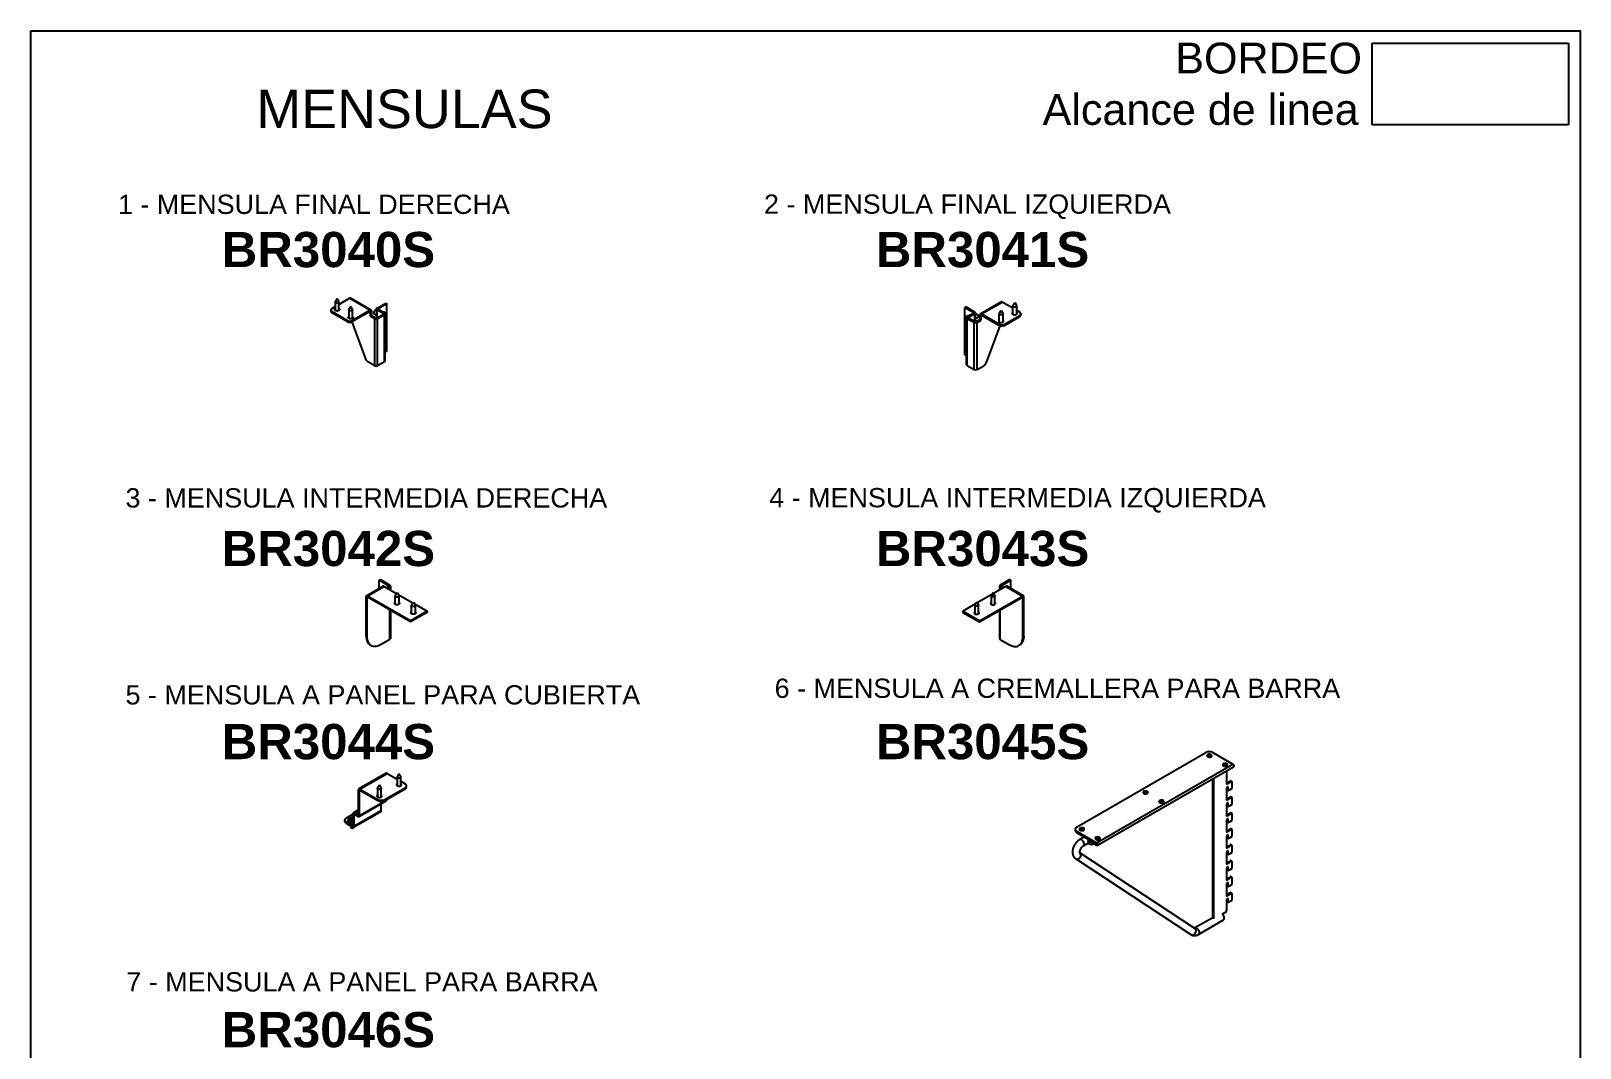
# Model space of a CAD drawing. Header units: inches. Extents: x 9936 to 27102, y -2774 to 11910.
# Drawn here: x 16876 to 18885, y -1179 to 141 of the extents above; entities that cross this region are included whole.
import ezdxf

# ---------------------------------------------------------------- set-up
doc = ezdxf.new("R2010")
doc.units = ezdxf.units.IN
doc.header["$MEASUREMENT"] = 0
doc.layers.add('TEXTO', color=7, linetype='Continuous')
doc.layers.add('VIÑETAS', color=5, linetype='Continuous')
doc.styles.get("Standard").update_dxf_attribs({"font": 'arial.ttf'})
picture_1 = doc.add_image_def('image1.jpg', size_in_pixel=(755, 314))

msp = doc.modelspace()

# ---------------------------------------------------------------- linework, layer by layer
at = {"layer": 'TEXTO'}
msp.add_lwpolyline([(16876.171, 141.265), (18885.395, 141.265), (18885.395, -2774.427), (16876.171, -2774.427)], close=True, dxfattribs=at)
at = {"layer": 'VIÑETAS', "linetype": 'Continuous'}
for p, q in [((17264.998, -220.912), (17264.998, -222.463)), ((17266.463, -218.871), (17270.83, -216.35)), ((17270.83, -210.42), (17270.83, -221.532)), ((17273.18, -206.296), (17270.961, -209.973)), ((17275.399, -209.973), (17273.18, -206.296)), ((17275.53, -213.636), (17289.42, -205.618)), ((17275.53, -221.532), (17275.53, -210.42)), ((17288.508, -220.625), (17288.508, -231.737)), ((17290.858, -216.501), (17288.639, -220.178)), ((17316.29, -221.13), (17289.42, -205.618)), ((17317.557, -221.004), (17290.686, -205.493)), ((17293.077, -220.178), (17290.858, -216.501)), ((17293.208, -231.737), (17293.208, -220.625)), ((17324.293, -219.648), (17324.293, -231.288)), ((17325.035, -218.614), (17336.608, -211.933)), ((17333.402, -225.512), (17325.035, -220.682)), ((17325.035, -230.86), (17325.035, -220.682)), ((17337.951, -212.708), (17326.378, -219.389)), ((17326.378, -219.906), (17326.378, -219.389)), ((17326.378, -219.906), (17334.745, -224.737)), ((17336.608, -211.933), (17337.951, -212.708)), ((17337.951, -273.949), (17337.951, -212.708)), ((18088.693, -216.79), (18087.349, -217.565)), ((18087.349, -217.565), (18098.922, -224.246)), ((18087.349, -278.806), (18087.349, -217.565)), ((18100.266, -223.471), (18088.693, -216.79)), ((18107.744, -225.861), (18134.614, -210.35)), ((18109.01, -225.987), (18135.88, -210.475)), ((18149.77, -218.493), (18135.88, -210.475)), ((18149.77, -226.389), (18149.77, -215.277)), ((18149.901, -214.83), (18152.12, -211.153)), ((18152.12, -211.153), (18154.339, -214.83)), ((18154.47, -215.277), (18154.47, -226.389)), ((17286.262, -234.383), (17266.463, -222.953)), ((17266.463, -224.504), (17266.463, -222.953)), ((17286.262, -235.934), (17266.463, -224.504)), ((17286.262, -234.383), (17286.262, -235.934)), ((17292.294, -236.394), (17310.076, -284.304)), ((17316.29, -221.13), (17293.333, -234.383)), ((17316.29, -222.681), (17293.333, -235.934)), ((17293.333, -235.934), (17293.333, -234.383)), ((17294.078, -235.504), (17294.001, -235.548)), ((17316.29, -222.681), (17316.29, -221.13)), ((17316.738, -222.94), (17316.29, -222.681)), ((17316.738, -222.94), (17318.081, -222.164)), ((17316.738, -229.037), (17316.738, -222.94)), ((17316.738, -229.037), (17318.081, -228.261)), ((17322.018, -232.085), (17316.738, -229.037)), ((17318.081, -228.261), (17318.081, -222.164)), ((17318.081, -228.261), (17323.361, -231.309)), ((17321.373, -225.992), (17324.293, -227.677)), ((17322.018, -293.325), (17322.018, -232.085)), ((17324.257, -231.309), (17333.402, -226.03)), ((17334.745, -226.805), (17325.6, -232.085)), ((17325.6, -293.325), (17325.6, -232.085)), ((17333.402, -226.03), (17333.402, -225.512)), ((17335.323, -224.201), (17334.615, -223.793)), ((17334.745, -288.046), (17334.745, -226.805)), ((17335.487, -287.012), (17335.487, -225.771)), ((17336.115, -229.134), (17335.487, -227.742)), ((17335.487, -228.772), (17336.115, -229.134)), ((17335.487, -230.439), (17336.115, -229.134)), ((18089.185, -233.991), (18089.813, -232.599)), ((18089.813, -233.629), (18089.185, -233.991)), ((18089.813, -235.296), (18089.185, -233.991)), ((18089.813, -291.868), (18089.813, -230.628)), ((18089.978, -229.058), (18090.685, -228.65)), ((18098.922, -224.763), (18090.555, -229.594)), ((18090.555, -231.662), (18099.7, -236.941)), ((18090.555, -292.903), (18090.555, -231.662)), ((18091.898, -230.369), (18100.266, -225.539)), ((18091.898, -230.886), (18091.898, -230.369)), ((18101.043, -236.166), (18091.898, -230.886)), ((18098.922, -224.763), (18098.922, -224.246)), ((18099.7, -298.182), (18099.7, -236.941)), ((18100.266, -235.717), (18100.266, -225.539)), ((18101.008, -224.505), (18101.008, -236.145)), ((18103.927, -230.849), (18101.008, -232.534)), ((18107.219, -233.118), (18101.939, -236.166)), ((18103.283, -236.941), (18108.562, -233.894)), ((18103.283, -298.182), (18103.283, -236.941)), ((18108.562, -227.797), (18107.219, -227.021)), ((18107.219, -233.118), (18107.219, -227.021)), ((18108.562, -233.894), (18107.219, -233.118)), ((18108.562, -227.797), (18109.01, -227.538)), ((18108.562, -233.894), (18108.562, -227.797)), ((18109.01, -225.987), (18131.967, -239.24)), ((18109.01, -227.538), (18109.01, -225.987)), ((18109.01, -227.538), (18131.967, -240.791)), ((18131.222, -240.361), (18131.299, -240.405)), ((18131.967, -240.791), (18131.967, -239.24)), ((18132.092, -236.594), (18132.092, -225.482)), ((18132.223, -225.035), (18134.442, -221.358)), ((18134.442, -221.358), (18136.662, -225.035)), ((18136.792, -225.482), (18136.792, -236.594)), ((18139.039, -239.24), (18158.838, -227.81)), ((18139.039, -240.791), (18158.838, -229.361)), ((18139.039, -239.24), (18139.039, -240.791)), ((18158.838, -223.728), (18154.47, -221.207)), ((18158.838, -229.361), (18158.838, -227.81)), ((18160.302, -225.769), (18160.302, -227.32)), ((17336.115, -260.163), (17335.487, -258.77)), ((17335.487, -259.8), (17336.115, -260.163)), ((17335.487, -261.468), (17336.115, -260.163)), ((18133.006, -241.251), (18115.224, -289.161)), ((17337.951, -273.949), (17335.487, -275.371)), ((18087.349, -278.806), (18089.813, -280.228)), ((18089.185, -265.019), (18089.813, -263.627)), ((18089.813, -264.657), (18089.185, -265.019)), ((18089.813, -266.325), (18089.185, -265.019)), ((17322.018, -293.325), (17313.18, -288.223)), ((17334.745, -288.046), (17325.6, -293.325)), ((18090.555, -292.903), (18099.7, -298.182)), ((18103.283, -298.182), (18112.12, -293.08)), ((17311.506, -591.86), (17333.072, -579.41)), ((17334.339, -579.535), (17312.772, -591.985)), ((17327.973, -571.488), (17329.316, -570.712)), ((17340.323, -578.618), (17327.973, -571.488)), ((17327.973, -581.613), (17327.973, -571.488)), ((17328.614, -581.983), (17327.973, -581.613)), ((17329.316, -570.712), (17341.667, -577.842)), ((17331.862, -579.04), (17331.862, -580.109)), ((17332.787, -579.574), (17331.862, -579.04)), ((17334.339, -579.535), (17350.237, -588.713)), ((17336.984, -581.062), (17340.323, -579.135)), ((17341.667, -579.91), (17338.328, -581.838)), ((17341.667, -577.842), (17340.323, -578.618)), ((17340.323, -579.135), (17340.323, -578.618)), ((17340.323, -579.135), (17341.667, -579.91)), ((17341.667, -583.766), (17341.667, -579.91)), ((17342.409, -578.876), (17342.409, -584.194)), ((18140.661, -579.535), (18124.763, -588.713)), ((18132.591, -578.876), (18132.591, -584.194)), ((18145.684, -570.712), (18133.333, -577.842)), ((18133.333, -577.842), (18134.677, -578.618)), ((18134.677, -579.135), (18133.333, -579.91)), ((18133.333, -579.91), (18136.672, -581.838)), ((18133.333, -583.766), (18133.333, -579.91)), ((18134.677, -578.618), (18147.027, -571.488)), ((18134.677, -579.135), (18134.677, -578.618)), ((18138.016, -581.062), (18134.677, -579.135)), ((18140.661, -579.535), (18162.228, -591.985)), ((18163.494, -591.86), (18141.928, -579.41)), ((18142.213, -579.574), (18143.138, -579.04)), ((18143.138, -579.04), (18143.138, -580.109)), ((18147.027, -571.488), (18145.684, -570.712)), ((18146.386, -581.983), (18147.027, -581.613)), ((18147.027, -581.613), (18147.027, -571.488)), ((17310.981, -593.02), (17312.324, -593.795)), ((17310.981, -643.923), (17310.981, -593.02)), ((17312.772, -593.537), (17312.324, -593.795)), ((17312.324, -644.699), (17312.324, -593.795)), ((17368.433, -624.118), (17312.772, -591.985)), ((17312.772, -593.537), (17312.772, -591.985)), ((17368.433, -625.669), (17312.772, -593.537)), ((17348.582, -602.797), (17348.582, -591.684)), ((17348.713, -591.238), (17350.932, -587.561)), ((17350.932, -587.561), (17353.152, -591.238)), ((17352.371, -589.945), (17371.45, -600.959)), ((17353.282, -591.684), (17353.282, -602.797)), ((17369.926, -603.484), (17372.146, -599.807)), ((17372.146, -599.807), (17374.365, -603.484)), ((17373.584, -602.191), (17390, -611.668)), ((18101.416, -602.191), (18085, -611.668)), ((18102.854, -599.807), (18100.635, -603.484)), ((18105.074, -603.484), (18102.854, -599.807)), ((18122.629, -589.945), (18103.55, -600.959)), ((18106.567, -624.118), (18162.228, -591.985)), ((18106.567, -625.669), (18162.228, -593.537)), ((18121.718, -591.684), (18121.718, -602.797)), ((18124.068, -587.561), (18121.848, -591.238)), ((18126.287, -591.238), (18124.068, -587.561)), ((18126.418, -602.797), (18126.418, -591.684)), ((18162.228, -593.537), (18162.228, -591.985)), ((18162.228, -593.537), (18162.676, -593.795)), ((18164.019, -593.02), (18162.676, -593.795)), ((18162.676, -644.699), (18162.676, -593.795)), ((18164.019, -643.923), (18164.019, -593.02)), ((17341.667, -648.5), (17341.667, -610.217)), ((17342.409, -610.646), (17342.409, -647.466)), ((17390, -611.668), (17368.433, -624.118)), ((17390, -613.219), (17368.433, -625.669)), ((17369.796, -615.043), (17369.796, -603.931)), ((17374.496, -603.931), (17374.496, -615.043)), ((17390, -611.668), (17390, -613.219)), ((18085, -611.668), (18106.567, -624.118)), ((18085, -611.668), (18085, -613.219)), ((18085, -613.219), (18106.567, -625.669)), ((18100.504, -603.931), (18100.504, -615.043)), ((18105.204, -615.043), (18105.204, -603.931)), ((18132.591, -610.646), (18132.591, -647.466)), ((18133.333, -648.5), (18133.333, -610.217)), ((17368.433, -624.118), (17368.433, -625.669)), ((18106.567, -624.118), (18106.567, -625.669)), ((17312.324, -644.699), (17310.981, -643.923)), ((17317.586, -656.328), (17316.242, -655.552)), ((17341.667, -648.5), (17330.285, -655.07)), ((18133.333, -648.5), (18144.715, -655.07)), ((18157.414, -656.328), (18158.758, -655.552)), ((18162.676, -644.699), (18164.019, -643.923)), ((18232.39, -892.06), (18400.187, -795.193)), ((18409.167, -795.193), (18435.118, -810.174)), ((17336.781, -821.996), (17301.426, -842.406)), ((17302.693, -842.532), (17338.048, -822.121)), ((17338.048, -822.121), (17351.16, -829.691)), ((17353.51, -822.759), (17351.291, -826.436)), ((17355.729, -826.436), (17353.51, -822.759)), ((18258.341, -912.225), (18435.118, -810.174)), ((18259.316, -915.506), (18436.092, -813.455)), ((18426.915, -818.753), (18426.915, -836.163)), ((18427.428, -811.307), (18428.025, -811.787)), ((17302.245, -844.342), (17300.901, -843.566)), ((17300.901, -876.092), (17300.901, -843.566)), ((17302.693, -842.532), (17326.039, -856.009)), ((17302.693, -842.532), (17302.693, -844.083)), ((17325.704, -841.578), (17325.704, -852.69)), ((17328.054, -837.454), (17325.835, -841.131)), ((17330.273, -841.131), (17328.054, -837.454)), ((17330.404, -852.69), (17330.404, -841.578)), ((17335.019, -856.009), (17361.394, -840.783)), ((17335.019, -857.561), (17361.394, -842.335)), ((17351.16, -826.882), (17351.16, -837.995)), ((17355.86, -837.995), (17355.86, -826.882)), ((17355.86, -832.404), (17361.394, -835.599)), ((17361.394, -842.335), (17361.394, -840.783)), ((17363.254, -839.742), (17363.254, -838.191)), ((18409.096, -1010.33), (18409.096, -829.04)), ((18410.44, -1011.105), (18410.44, -828.265)), ((18426.915, -834.611), (18431.865, -831.754)), ((18426.915, -836.163), (18433.208, -832.53)), ((18429.16, -839.537), (18426.915, -840.833)), ((18426.915, -840.833), (18426.915, -856.903)), ((18427.817, -843.13), (18427.817, -840.313)), ((18427.817, -843.13), (18429.16, -843.906)), ((18428.024, -843.588), (18429.367, -844.363)), ((18429.16, -843.906), (18429.16, -839.537)), ((18433.208, -842.385), (18429.867, -844.314)), ((18433.208, -832.53), (18431.865, -831.754)), ((18433.708, -832.48), (18432.365, -831.704)), ((18433.915, -832.938), (18433.915, -841.16)), ((17301.72, -878.027), (17337.075, -857.617)), ((17302.245, -844.342), (17302.693, -844.083)), ((17302.245, -876.867), (17302.245, -844.342)), ((17302.245, -876.867), (17337.6, -856.457)), ((17302.693, -844.083), (17326.039, -857.561)), ((17326.039, -857.561), (17326.039, -856.009)), ((17330.529, -870.339), (17330.529, -861.396)), ((17335.019, -856.009), (17335.019, -857.561)), ((17337.6, -856.457), (17337.6, -856.071)), ((18344.696, -859.067), (18345.294, -859.547)), ((18426.915, -855.352), (18431.865, -852.494)), ((18426.915, -856.903), (18433.208, -853.27)), ((18429.16, -860.277), (18426.915, -861.573)), ((18426.915, -861.573), (18426.915, -877.643)), ((18427.817, -863.87), (18427.817, -861.053)), ((18427.817, -863.87), (18429.16, -864.646)), ((18429.16, -864.646), (18429.16, -860.277)), ((18433.208, -863.125), (18429.867, -865.054)), ((18433.208, -853.27), (18431.865, -852.494)), ((18433.708, -853.22), (18432.365, -852.445)), ((18433.915, -853.678), (18433.915, -861.901)), ((17282.955, -882.694), (17282.955, -884.245)), ((17284.815, -880.102), (17293.83, -874.897)), ((17287.199, -883.469), (17287.199, -884.123)), ((17290.381, -882.969), (17289.957, -882.49)), ((17292.107, -881.882), (17292.107, -882.484)), ((17292.635, -880.87), (17292.983, -883.907)), ((17292.983, -883.907), (17292.738, -883.936)), ((17292.983, -883.907), (17293.017, -884.001)), ((17293.086, -881.764), (17293.086, -883.992)), ((17293.291, -882.329), (17293.291, -883.966)), ((17295.174, -875.371), (17293.83, -874.595)), ((17293.83, -889.973), (17293.83, -874.595)), ((17300.901, -869.656), (17294.355, -873.435)), ((17294.649, -891.909), (17330.004, -871.499)), ((17295.174, -890.749), (17330.529, -870.339)), ((17295.174, -875.371), (17295.622, -875.112)), ((17295.174, -890.749), (17295.174, -875.371)), ((17295.622, -873.561), (17300.901, -870.513)), ((17295.622, -873.561), (17295.622, -875.112)), ((17295.622, -873.561), (17300.453, -876.35)), ((17295.622, -875.112), (17300.453, -877.902)), ((17300.453, -876.35), (17300.901, -876.092)), ((17300.453, -877.902), (17300.453, -876.35)), ((17300.901, -876.092), (17302.245, -876.867)), ((17318.311, -878.249), (17318.296, -878.477)), ((17318.296, -878.477), (17318.514, -878.581)), ((17318.514, -878.581), (17318.505, -878.137)), ((17319.902, -877.533), (17319.882, -877.342)), ((18426.915, -876.092), (18431.865, -873.234)), ((18426.915, -877.643), (18433.208, -874.01)), ((18429.16, -881.017), (18426.915, -882.313)), ((18426.915, -882.313), (18426.915, -898.383)), ((18427.817, -884.61), (18427.817, -881.793)), ((18428.024, -864.328), (18429.367, -865.104)), ((18429.16, -885.386), (18429.16, -881.017)), ((18433.208, -883.865), (18429.867, -885.794)), ((18433.208, -874.01), (18431.865, -873.234)), ((18433.708, -873.96), (18432.365, -873.185)), ((18433.915, -874.418), (18433.915, -882.641)), ((17284.815, -885.286), (17284.815, -886.837)), ((17284.815, -885.286), (17293.382, -890.232)), ((17284.815, -886.837), (17293.382, -891.784)), ((17291.123, -890.55), (17290.952, -892.229)), ((17292.95, -891.534), (17292.84, -893.172)), ((17292.84, -893.172), (17293.058, -893.277)), ((17293.058, -893.277), (17293.024, -891.577)), ((17293.382, -890.232), (17293.83, -889.974)), ((17293.382, -891.784), (17293.382, -890.232)), ((17293.83, -889.973), (17295.174, -890.749)), ((17294.446, -892.229), (17294.422, -892)), ((18230.53, -894.652), (18230.53, -896.204)), ((18232.39, -897.244), (18258.341, -912.225)), ((18232.39, -897.244), (18232.39, -898.796)), ((18232.39, -898.796), (18258.341, -913.777)), ((18426.915, -896.832), (18431.865, -893.974)), ((18426.915, -898.383), (18433.208, -894.75)), ((18429.16, -901.758), (18426.915, -903.054)), ((18426.915, -903.054), (18426.915, -919.123)), ((18427.817, -884.61), (18429.16, -885.386)), ((18427.817, -905.35), (18427.817, -902.533)), ((18428.024, -885.068), (18429.367, -885.844)), ((18429.16, -906.126), (18429.16, -901.758)), ((18433.208, -894.75), (18431.865, -893.974)), ((18433.708, -894.7), (18432.365, -893.925)), ((18433.915, -895.158), (18433.915, -903.381)), ((18242.415, -904.583), (18236.497, -908)), ((18241.259, -916.249), (18247.775, -912.487)), ((18248.665, -910.341), (18247.322, -909.566)), ((18247.322, -910.478), (18247.322, -909.566)), ((18247.322, -910.478), (18248.665, -911.253)), ((18248.442, -908.062), (18247.847, -908.406)), ((18248.637, -913.385), (18249.981, -914.161)), ((18248.665, -910.341), (18249.113, -910.083)), ((18248.665, -911.253), (18248.665, -910.341)), ((18249.184, -908.491), (18249.113, -908.531)), ((18249.113, -908.531), (18258.341, -913.858)), ((18249.113, -908.531), (18249.113, -910.083)), ((18249.113, -910.083), (18258.341, -915.41)), ((18254.394, -913.131), (18253.155, -913.846)), ((18258.341, -913.777), (18258.341, -912.225)), ((18258.341, -913.858), (18258.376, -913.838)), ((18258.341, -913.858), (18258.341, -915.41)), ((18261.965, -906.827), (18262.562, -907.307)), ((18426.915, -917.572), (18431.865, -914.715)), ((18426.915, -919.123), (18433.208, -915.49)), ((18429.16, -922.498), (18426.915, -923.794)), ((18426.915, -923.794), (18426.915, -939.863)), ((18427.817, -905.35), (18429.16, -906.126)), ((18427.817, -926.091), (18427.817, -923.273)), ((18428.024, -905.808), (18429.367, -906.584)), ((18429.16, -926.866), (18429.16, -922.498)), ((18433.208, -904.606), (18429.867, -906.534)), ((18433.208, -915.49), (18431.865, -914.715)), ((18433.708, -915.441), (18432.365, -914.665)), ((18433.915, -915.898), (18433.915, -924.121)), ((18231.09, -932.823), (18380.514, -1031.288)), ((18385.755, -1023.335), (18236.723, -925.128)), ((18426.915, -938.312), (18431.865, -935.455)), ((18426.915, -939.863), (18433.208, -936.23)), ((18429.16, -943.238), (18426.915, -944.534)), ((18427.817, -926.091), (18429.16, -926.866)), ((18427.817, -946.831), (18427.817, -944.013)), ((18428.024, -926.548), (18429.367, -927.324)), ((18429.16, -947.606), (18429.16, -943.238)), ((18433.208, -925.346), (18429.867, -927.275)), ((18433.208, -936.23), (18431.865, -935.455)), ((18433.708, -936.181), (18432.365, -935.405)), ((18433.915, -936.639), (18433.915, -944.861)), ((18426.915, -944.534), (18426.915, -960.603)), ((18426.915, -959.052), (18431.865, -956.195)), ((18426.915, -960.603), (18433.208, -956.97)), ((18429.16, -963.978), (18426.915, -965.274)), ((18427.817, -946.831), (18429.16, -947.606)), ((18428.024, -947.289), (18429.367, -948.064)), ((18429.16, -968.346), (18429.16, -963.978)), ((18433.208, -946.086), (18429.867, -948.015)), ((18433.208, -956.97), (18431.865, -956.195)), ((18433.708, -956.921), (18432.365, -956.145)), ((18433.915, -957.379), (18433.915, -965.601)), ((18426.915, -965.274), (18426.915, -981.344)), ((18426.915, -979.792), (18431.865, -976.935)), ((18426.915, -981.344), (18433.208, -977.711)), ((18427.817, -967.571), (18427.817, -964.754)), ((18427.817, -967.571), (18429.16, -968.346)), ((18428.024, -968.029), (18429.367, -968.804)), ((18433.208, -966.826), (18429.867, -968.755)), ((18433.208, -977.711), (18431.865, -976.935)), ((18433.708, -977.661), (18432.365, -976.885)), ((18433.915, -978.119), (18433.915, -986.341)), ((18425.501, -1002.573), (18421.374, -1004.956)), ((18429.16, -984.718), (18426.915, -986.014)), ((18426.915, -986.014), (18426.915, -1000.124)), ((18427.817, -988.311), (18427.817, -985.494)), ((18427.817, -988.311), (18429.16, -989.087)), ((18428.024, -988.769), (18429.367, -989.544)), ((18429.16, -989.087), (18429.16, -984.718)), ((18433.208, -987.566), (18429.867, -989.495)), ((18409.096, -1009.417), (18385.921, -1022.796)), ((18390.683, -1031.045), (18422.968, -1012.407))]:
    msp.add_line(p, q, dxfattribs=at)
at = {"layer": 'VIÑETAS', "linetype": 'Continuous', "flags": 128}
for points in [[(17270.935, -221.596), (17270.43, -221.216), (17270.113, -220.774), (17270.005, -220.3), (17270.113, -219.825), (17270.43, -219.383), (17270.83, -219.067)], [(17270.83, -220.619), (17270.43, -220.935), (17270.303, -221.075)], [(17273.662, -211.747), (17272.963, -211.77), (17272.283, -211.673), (17271.683, -211.465), (17271.215, -211.164), (17270.923, -210.796), (17270.83, -210.396), (17270.947, -209.997), (17270.961, -209.973)], [(17275.53, -219.067), (17275.93, -219.383), (17276.247, -219.825), (17276.355, -220.3), (17276.247, -220.774), (17275.93, -221.216), (17275.425, -221.596), (17274.768, -221.887), (17274.002, -222.07), (17273.18, -222.133), (17272.358, -222.07), (17271.593, -221.887), (17270.935, -221.596)], [(17275.399, -209.973), (17275.51, -210.241), (17275.497, -210.645), (17275.279, -211.03), (17274.874, -211.36), (17274.319, -211.606), (17273.662, -211.747)], [(17276.057, -221.075), (17275.93, -220.935), (17275.53, -220.619)], [(17291.34, -221.952), (17290.641, -221.975), (17289.961, -221.879), (17289.36, -221.67), (17288.893, -221.369), (17288.6, -221.002), (17288.508, -220.601), (17288.625, -220.202), (17288.639, -220.178)], [(17293.077, -220.178), (17293.187, -220.446), (17293.175, -220.851), (17292.957, -221.235), (17292.552, -221.565), (17291.996, -221.811), (17291.34, -221.952)], [(17324.293, -220.386), (17323.821, -220.351), (17323.255, -220.502), (17322.669, -220.839), (17322.103, -221.341), (17321.595, -221.972), (17321.18, -222.69), (17320.887, -223.445), (17320.735, -224.186), (17320.734, -224.863), (17320.885, -225.43), (17321.178, -225.847), (17321.373, -225.992)], [(18149.901, -214.83), (18149.79, -215.098), (18149.803, -215.502), (18150.021, -215.887), (18150.426, -216.217), (18150.981, -216.463), (18151.638, -216.604)], [(18151.638, -216.604), (18152.337, -216.627), (18153.017, -216.53), (18153.618, -216.322), (18154.085, -216.021), (18154.378, -215.653), (18154.47, -215.252), (18154.353, -214.854), (18154.339, -214.83)], [(17288.613, -231.801), (17288.108, -231.421), (17287.791, -230.979), (17287.683, -230.505), (17287.791, -230.03), (17288.108, -229.588), (17288.508, -229.272)], [(17288.508, -230.824), (17288.108, -231.14), (17287.981, -231.281)], [(17293.208, -229.272), (17293.607, -229.588), (17293.925, -230.03), (17294.033, -230.505), (17293.925, -230.979), (17293.607, -231.421), (17293.103, -231.801), (17292.445, -232.092), (17291.679, -232.275), (17290.858, -232.338), (17290.036, -232.275), (17289.27, -232.092), (17288.613, -231.801)], [(17293.734, -231.281), (17293.607, -231.14), (17293.208, -230.824)], [(17335.487, -230.859), (17335.708, -230.501), (17335.996, -229.858), (17336.155, -229.215), (17336.173, -228.624), (17336.049, -228.132), (17335.793, -227.78), (17335.487, -227.613)], [(18089.813, -235.716), (18089.592, -235.358), (18089.305, -234.715), (18089.145, -234.072), (18089.127, -233.481), (18089.251, -232.989), (18089.507, -232.637), (18089.813, -232.47)], [(18101.008, -225.243), (18101.479, -225.208), (18102.045, -225.359), (18102.631, -225.696), (18103.197, -226.198), (18103.705, -226.829), (18104.12, -227.546), (18104.413, -228.302), (18104.565, -229.043), (18104.566, -229.72), (18104.415, -230.287), (18104.122, -230.704), (18103.927, -230.849)], [(18132.092, -234.129), (18131.693, -234.445), (18131.376, -234.887), (18131.267, -235.362), (18131.376, -235.836), (18131.693, -236.278), (18132.197, -236.658), (18132.855, -236.949), (18133.621, -237.132), (18134.442, -237.195), (18135.264, -237.132), (18136.03, -236.949), (18136.687, -236.658)], [(18131.566, -236.137), (18131.693, -235.997), (18132.092, -235.681)], [(18132.223, -225.035), (18132.113, -225.303), (18132.125, -225.708), (18132.343, -226.092), (18132.748, -226.422), (18133.304, -226.668), (18133.96, -226.809)], [(18133.96, -226.809), (18134.659, -226.832), (18135.34, -226.735), (18135.94, -226.527), (18136.407, -226.226), (18136.7, -225.858), (18136.792, -225.458), (18136.675, -225.059), (18136.662, -225.035)], [(18136.687, -236.658), (18137.192, -236.278), (18137.509, -235.836), (18137.617, -235.362), (18137.509, -234.887), (18137.192, -234.445), (18136.792, -234.129)], [(18136.792, -235.681), (18137.192, -235.997), (18137.319, -236.137)], [(18149.77, -223.924), (18149.37, -224.24), (18149.053, -224.682), (18148.945, -225.157), (18149.053, -225.631), (18149.37, -226.073), (18149.875, -226.453), (18150.533, -226.744), (18151.298, -226.927), (18152.12, -226.99), (18152.942, -226.927), (18153.708, -226.744), (18154.365, -226.453)], [(18149.243, -225.932), (18149.37, -225.792), (18149.77, -225.476)], [(18154.365, -226.453), (18154.87, -226.073), (18155.187, -225.631), (18155.295, -225.157), (18155.187, -224.682), (18154.87, -224.24), (18154.47, -223.924)], [(18154.47, -225.476), (18154.87, -225.792), (18154.997, -225.932)], [(17335.487, -261.888), (17335.708, -261.53), (17335.996, -260.887), (17336.155, -260.244), (17336.173, -259.652), (17336.049, -259.161), (17335.793, -258.809), (17335.487, -258.642)], [(18089.813, -266.745), (18089.592, -266.387), (18089.305, -265.744), (18089.145, -265.101), (18089.127, -264.509), (18089.251, -264.018), (18089.507, -263.666), (18089.813, -263.498)], [(17353.177, -602.861), (17352.488, -603.162), (17351.684, -603.345), (17350.824, -603.396), (17349.972, -603.312), (17349.191, -603.097), (17348.539, -602.769), (17348.065, -602.352), (17347.803, -601.876), (17347.774, -601.377), (17347.979, -600.892), (17348.402, -600.457), (17348.582, -600.332)], [(17348.582, -601.884), (17348.165, -602.218), (17348.056, -602.34)], [(17348.713, -591.238), (17348.632, -591.406), (17348.596, -591.83), (17348.788, -592.24), (17349.19, -592.595), (17349.763, -592.861), (17350.45, -593.012)], [(17350.45, -593.012), (17351.184, -593.033), (17351.894, -592.922), (17352.51, -592.69), (17352.971, -592.36), (17353.232, -591.963), (17353.269, -591.539), (17353.152, -591.238)], [(17353.282, -600.332), (17353.587, -600.559), (17353.959, -601.01), (17354.105, -601.502), (17354.017, -601.999), (17353.7, -602.463), (17353.177, -602.861)], [(18121.718, -600.332), (18121.413, -600.559), (18121.041, -601.01), (18120.895, -601.502), (18120.983, -601.999), (18121.3, -602.463), (18121.823, -602.861)], [(18124.55, -593.012), (18123.816, -593.033), (18123.106, -592.922), (18122.49, -592.69), (18122.029, -592.36), (18121.768, -591.963), (18121.731, -591.539), (18121.848, -591.238)], [(18121.823, -602.861), (18122.512, -603.162), (18123.316, -603.345), (18124.176, -603.396), (18125.028, -603.312), (18125.809, -603.097), (18126.461, -602.769), (18126.935, -602.352), (18127.197, -601.876), (18127.226, -601.377), (18127.021, -600.892), (18126.598, -600.457), (18126.418, -600.332)], [(18126.287, -591.238), (18126.368, -591.406), (18126.404, -591.83), (18126.212, -592.24), (18125.81, -592.595), (18125.237, -592.861), (18124.55, -593.012)], [(18126.418, -601.884), (18126.835, -602.218), (18126.944, -602.34)], [(17374.391, -615.107), (17373.702, -615.408), (17372.897, -615.591), (17372.037, -615.643), (17371.185, -615.558), (17370.404, -615.343), (17369.752, -615.015), (17369.278, -614.598), (17369.017, -614.122), (17368.987, -613.623), (17369.192, -613.138), (17369.616, -612.703), (17369.796, -612.578)], [(17369.796, -614.13), (17369.378, -614.464), (17369.269, -614.586)], [(17369.926, -603.484), (17369.846, -603.652), (17369.809, -604.076), (17370.001, -604.486), (17370.403, -604.841), (17370.976, -605.107), (17371.663, -605.258)], [(17371.663, -605.258), (17372.398, -605.279), (17373.107, -605.168), (17373.723, -604.936), (17374.184, -604.606), (17374.446, -604.209), (17374.482, -603.785), (17374.365, -603.484)], [(17374.496, -612.578), (17374.8, -612.805), (17375.172, -613.256), (17375.319, -613.748), (17375.23, -614.245), (17374.913, -614.709), (17374.391, -615.107)], [(18100.504, -612.578), (18100.2, -612.805), (18099.828, -613.256), (18099.681, -613.748), (18099.77, -614.245), (18100.087, -614.709), (18100.609, -615.107)], [(18103.337, -605.258), (18102.602, -605.279), (18101.893, -605.168), (18101.277, -604.936), (18100.816, -604.606), (18100.554, -604.209), (18100.518, -603.785), (18100.635, -603.484)], [(18100.609, -615.107), (18101.298, -615.408), (18102.103, -615.591), (18102.963, -615.643), (18103.815, -615.558), (18104.596, -615.343), (18105.248, -615.015), (18105.722, -614.598), (18105.983, -614.122), (18106.013, -613.623), (18105.808, -613.138), (18105.384, -612.703), (18105.204, -612.578)], [(18105.074, -603.484), (18105.154, -603.652), (18105.191, -604.076), (18104.999, -604.486), (18104.597, -604.841), (18104.024, -605.107), (18103.337, -605.258)], [(18105.204, -614.13), (18105.622, -614.464), (18105.731, -614.586)], [(17310.981, -643.923), (17311.067, -645.906), (17311.326, -647.77), (17311.754, -649.497), (17312.348, -651.071), (17313.102, -652.476), (17314.008, -653.698), (17315.058, -654.727), (17316.241, -655.552), (17316.242, -655.552)], [(17330.285, -655.07), (17328.524, -655.987), (17326.781, -656.695), (17325.071, -657.187), (17323.412, -657.459), (17321.818, -657.509), (17320.306, -657.335), (17318.891, -656.94), (17317.585, -656.327), (17316.401, -655.502), (17315.351, -654.474), (17314.445, -653.251), (17313.691, -651.846), (17313.098, -650.273), (17312.669, -648.546), (17312.411, -646.682), (17312.324, -644.699)], [(18144.715, -655.07), (18146.476, -655.987), (18148.219, -656.695), (18149.929, -657.187), (18151.588, -657.459), (18153.182, -657.509), (18154.694, -657.335), (18156.109, -656.94), (18157.415, -656.327), (18158.599, -655.502), (18159.649, -654.474), (18160.555, -653.251), (18161.309, -651.846), (18161.902, -650.273), (18162.331, -648.546), (18162.589, -646.682), (18162.676, -644.699)], [(18164.019, -643.923), (18163.933, -645.906), (18163.674, -647.77), (18163.246, -649.497), (18162.652, -651.071), (18161.898, -652.476), (18160.992, -653.698), (18159.942, -654.727), (18158.759, -655.552), (18158.758, -655.552)], [(18402.432, -800.428), (18403.335, -800.794), (18404.4, -800.958), (18405.498, -800.903), (18406.498, -800.634), (18407.277, -800.184), (18407.743, -799.607), (18407.84, -798.973), (18407.554, -798.358), (18406.922, -797.836), (18406.018, -797.471), (18404.953, -797.306), (18403.855, -797.362), (18402.856, -797.631), (18402.076, -798.081), (18401.61, -798.658), (18401.514, -799.292), (18401.799, -799.907), (18402.432, -800.428)], [(18422.938, -812.266), (18423.841, -812.631), (18424.906, -812.796), (18426.004, -812.741), (18427.004, -812.472), (18427.784, -812.022), (18428.25, -811.445), (18428.346, -810.811), (18428.06, -810.196), (18427.428, -809.674), (18426.525, -809.309), (18425.459, -809.144), (18424.361, -809.2), (18423.362, -809.469), (18422.582, -809.919), (18422.116, -810.496), (18422.02, -811.13), (18422.305, -811.745), (18422.938, -812.266)], [(18424.573, -812.769), (18424.685, -812.52), (18424.762, -812.338)], [(18435.118, -810.174), (18435.645, -810.6), (18436.093, -811.204), (18436.391, -811.893), (18436.496, -812.563), (18436.391, -813.111), (18436.093, -813.455), (18436.092, -813.455)], [(17328.536, -842.905), (17327.837, -842.928), (17327.157, -842.831), (17326.557, -842.623), (17326.089, -842.322), (17325.797, -841.954), (17325.705, -841.554), (17325.821, -841.155), (17325.835, -841.131)], [(17330.273, -841.131), (17330.384, -841.399), (17330.371, -841.803), (17330.153, -842.188), (17329.748, -842.518), (17329.193, -842.764), (17328.536, -842.905)], [(17351.16, -835.53), (17351.128, -835.55), (17350.681, -835.93), (17350.411, -836.363), (17350.337, -836.82), (17350.461, -837.274), (17350.777, -837.695), (17351.265, -838.058)], [(17353.992, -828.21), (17353.293, -828.233), (17352.613, -828.136), (17352.012, -827.928), (17351.545, -827.626), (17351.252, -827.259), (17351.16, -826.858), (17351.277, -826.459), (17351.291, -826.436)], [(17351.265, -838.058), (17351.894, -838.34), (17352.624, -838.522), (17353.41, -838.594), (17354.203, -838.551), (17354.951, -838.395), (17355.61, -838.137), (17356.136, -837.793), (17356.497, -837.383), (17356.671, -836.935), (17356.646, -836.476), (17356.424, -836.034), (17356.019, -835.639), (17355.86, -835.53)], [(17355.729, -826.436), (17355.84, -826.704), (17355.827, -827.108), (17355.609, -827.492), (17355.204, -827.822), (17354.649, -828.069), (17353.992, -828.21)], [(17356.387, -837.538), (17356.019, -837.19), (17355.86, -837.081)], [(17325.704, -850.225), (17325.673, -850.246), (17325.225, -850.626), (17324.956, -851.058), (17324.881, -851.515), (17325.005, -851.969), (17325.321, -852.391), (17325.809, -852.754)], [(17325.809, -852.754), (17326.438, -853.035), (17327.168, -853.218), (17327.954, -853.29), (17328.747, -853.246), (17329.496, -853.091), (17330.154, -852.833), (17330.68, -852.488), (17331.041, -852.079), (17331.215, -851.63), (17331.19, -851.171), (17330.968, -850.73), (17330.563, -850.334), (17330.404, -850.225)], [(17330.931, -852.233), (17330.563, -851.886), (17330.404, -851.777)], [(18319.7, -848.188), (18320.603, -848.553), (18321.668, -848.718), (18322.767, -848.663), (18323.766, -848.394), (18324.546, -847.944), (18325.012, -847.367), (18325.108, -846.733), (18324.823, -846.118), (18324.19, -845.596), (18323.287, -845.231), (18322.222, -845.066), (18321.123, -845.122), (18320.124, -845.391), (18319.344, -845.841), (18318.878, -846.418), (18318.782, -847.052), (18319.068, -847.667), (18319.7, -848.188)], [(18340.206, -860.026), (18341.109, -860.391), (18342.175, -860.556), (18343.273, -860.501), (18344.272, -860.232), (18345.052, -859.782), (18345.518, -859.205), (18345.614, -858.57), (18345.329, -857.956), (18344.696, -857.434), (18343.793, -857.069), (18342.728, -856.904), (18341.629, -856.96), (18340.63, -857.229), (18339.85, -857.679), (18339.384, -858.256), (18339.288, -858.89), (18339.574, -859.505), (18340.206, -860.026)], [(17293.83, -886.577), (17293.05, -886.638), (17292.005, -886.619), (17290.985, -886.486), (17290.027, -886.245), (17289.165, -885.903), (17288.431, -885.473), (17287.852, -884.97), (17287.448, -884.413), (17287.233, -883.823), (17287.199, -883.461)], [(17293.83, -880.205), (17293.407, -880.157), (17292.436, -880.131), (17291.477, -880.218), (17290.568, -880.415), (17289.746, -880.713), (17289.044, -881.101), (17288.493, -881.563), (17288.113, -882.079), (17287.922, -882.629), (17287.925, -883.189), (17288.125, -883.738), (17288.511, -884.252), (17289.069, -884.711), (17289.776, -885.096), (17290.602, -885.391), (17291.514, -885.583), (17292.475, -885.666), (17293.445, -885.635), (17293.83, -885.591)], [(17293.83, -880.683), (17293.658, -880.656), (17292.77, -880.589), (17291.878, -880.638), (17291.027, -880.8), (17290.261, -881.067), (17289.616, -881.426), (17289.126, -881.859), (17288.815, -882.344), (17288.699, -882.857), (17288.784, -883.372), (17289.065, -883.863), (17289.528, -884.305), (17290.15, -884.677), (17290.9, -884.96), (17291.74, -885.14), (17292.628, -885.207), (17293.52, -885.158), (17293.83, -885.113)], [(17293.83, -882.305), (17293.565, -882.313), (17293.291, -882.329)], [(17319.902, -877.533), (17319.9, -877.669), (17319.808, -877.923), (17319.608, -878.156), (17319.311, -878.351), (17318.938, -878.496), (17318.514, -878.581)], [(17287.199, -884.123), (17287.233, -884.476), (17287.448, -885.067), (17287.852, -885.623), (17288.431, -886.126), (17289.165, -886.556), (17290.027, -886.898), (17290.985, -887.14), (17292.005, -887.272), (17293.05, -887.291), (17293.83, -887.23)], [(17294.446, -892.229), (17294.444, -892.364), (17294.353, -892.619), (17294.152, -892.851), (17293.856, -893.046), (17293.483, -893.191), (17293.058, -893.277)], [(18236.969, -895.948), (18237.872, -896.313), (18238.937, -896.478), (18240.035, -896.423), (18241.035, -896.154), (18241.814, -895.703), (18242.28, -895.127), (18242.377, -894.492), (18242.091, -893.878), (18241.459, -893.356), (18240.555, -892.991), (18239.49, -892.826), (18238.392, -892.882), (18237.393, -893.151), (18236.613, -893.601), (18236.147, -894.178), (18236.051, -894.812), (18236.336, -895.427), (18236.969, -895.948)], [(18242.245, -914.068), (18242.12, -912.947), (18241.755, -911.765), (18241.176, -910.609), (18240.427, -909.566), (18239.563, -908.712), (18238.648, -908.112), (18237.75, -907.809), (18236.936, -907.826), (18236.495, -908)], [(18257.475, -907.786), (18258.378, -908.151), (18259.443, -908.316), (18260.541, -908.261), (18261.541, -907.991), (18262.321, -907.541), (18262.787, -906.964), (18262.883, -906.33), (18262.597, -905.715), (18261.965, -905.194), (18261.062, -904.829), (18259.996, -904.664), (18258.898, -904.72), (18257.899, -904.989), (18257.119, -905.439), (18256.653, -906.016), (18256.557, -906.65), (18256.842, -907.265), (18257.475, -907.786)], [(18258.341, -915.41), (18258.869, -915.593), (18259.316, -915.506), (18259.615, -915.162), (18259.72, -914.614), (18259.615, -913.944), (18259.316, -913.255), (18258.869, -912.651), (18258.341, -912.225)], [(18258.341, -913.858), (18258.354, -913.863), (18258.366, -913.861), (18258.374, -913.852), (18258.376, -913.838), (18258.374, -913.821), (18258.366, -913.803), (18258.354, -913.788), (18258.341, -913.777)], [(18385.923, -1022.795), (18386.36, -1022.622), (18387.175, -1022.605), (18388.072, -1022.908), (18388.987, -1023.508), (18389.852, -1024.362), (18390.601, -1025.405), (18391.18, -1026.561), (18391.545, -1027.743), (18391.67, -1028.864)]]:
    msp.add_lwpolyline(points, dxfattribs=at)
at = {"layer": 'VIÑETAS', "linetype": 'Continuous'}
for centre, radius, start, end in [((17267.237, -220.912), 2.183, 110.783421, 249.216579), ((17290.162, -206.654), 1.274, 65.692881, 125.617577), ((17316.989, -221.987), 1.106, 350.785963, 129.203285), ((17325.427, -219.648), 1.106, 110.783421, 249.216579), ((17326.476, -219.648), 0.277, 110.783421, 249.216579), ((18135.138, -211.511), 1.274, 54.382423, 114.307119), ((17267.5, -222.214), 2.515, 185.694799, 245.625342), ((17289.797, -227.559), 7.685, 242.609672, 297.390328), ((17289.797, -229.111), 7.685, 242.609672, 297.390328), ((17316.465, -222.895), 0.277, 350.785963, 129.203285), ((17323.809, -228.627), 3.894, 242.609672, 297.390328), ((17323.809, -230.445), 0.973, 242.609672, 297.390328), ((17333.58, -225.786), 2.246, 62.553044, 108.393248), ((17333.304, -225.771), 0.277, 290.783421, 69.216579), ((17334.261, -226.036), 2.088, 12.119381, 109.103194), ((17334.353, -225.771), 1.106, 290.783421, 69.216579), ((18091.039, -230.893), 2.088, 70.896806, 167.880619), ((18090.947, -230.628), 1.106, 110.783421, 249.216579), ((18091.72, -230.643), 2.246, 71.606752, 117.446956), ((18091.996, -230.628), 0.277, 110.783421, 249.216579), ((18098.824, -224.505), 0.277, 290.783421, 69.216579), ((18101.491, -233.484), 3.894, 242.609672, 297.390328), ((18099.873, -224.505), 1.106, 290.783421, 69.216579), ((18101.491, -235.302), 0.973, 242.609672, 297.390328), ((18108.311, -226.844), 1.106, 50.796715, 189.214037), ((18108.835, -227.752), 0.277, 50.796715, 189.214037), ((18135.503, -232.416), 7.685, 242.609672, 297.390328), ((18135.503, -233.968), 7.685, 242.609672, 297.390328), ((18158.063, -225.769), 2.183, 290.783421, 69.216579), ((18157.8, -227.071), 2.515, 294.374658, 354.305201), ((17334.071, -257.136), 2.29, 12.869332, 51.769498), ((18091.229, -261.993), 2.29, 128.230502, 167.130668), ((17317.339, -281.741), 7.702, 199.436122, 237.314948), ((17323.809, -289.868), 3.894, 242.609672, 297.390328), ((17334.22, -286.885), 1.274, 294.374658, 354.305201), ((18091.08, -291.742), 1.274, 185.694799, 245.625342), ((18101.491, -294.725), 3.894, 242.609672, 297.390328), ((18107.961, -286.598), 7.702, 302.685052, 340.563878), ((17333.597, -580.571), 1.274, 54.382423, 114.307119), ((17340.225, -578.876), 0.277, 290.783421, 69.216579), ((17341.274, -578.876), 1.106, 290.783421, 69.216579), ((18133.726, -578.876), 1.106, 110.783421, 249.216579), ((18134.775, -578.876), 0.277, 110.783421, 249.216579), ((18141.403, -580.571), 1.274, 65.692881, 125.617577), ((17312.073, -592.843), 1.106, 50.796715, 189.214037), ((17312.597, -593.751), 0.277, 50.796715, 189.214037), ((17352.146, -603.726), 2.165, 39.795956, 58.330114), ((18122.854, -603.726), 2.165, 121.669886, 140.204044), ((18162.927, -592.843), 1.106, 350.785963, 129.203285), ((18162.403, -593.751), 0.277, 350.785963, 129.203285), ((17373.359, -615.972), 2.165, 39.795956, 58.330114), ((18101.641, -615.972), 2.165, 121.669886, 140.204044), ((17341.141, -647.339), 1.274, 294.374658, 354.305201), ((18133.859, -647.339), 1.274, 185.694799, 245.625342), ((18404.677, -803.859), 9.76, 62.609672, 117.390328), ((18404.677, -802.955), 4.19, 46.642342, 133.357658), ((17337.306, -823.157), 1.274, 54.382423, 114.307119), ((18425.183, -814.793), 4.19, 46.642342, 133.357658), ((18425.214, -815.052), 4.35, 59.41517, 131.353304), ((18425.183, -817.501), 5.182, 72.334995, 107.665005), ((17301.993, -843.389), 1.106, 50.796715, 189.214037), ((17352.309, -838.938), 2.184, 121.75199, 140.121939), ((17360.383, -838.191), 2.782, 291.312552, 68.687448), ((17360.08, -839.428), 3.19, 294.333236, 354.346623), ((18428.307, -843.184), 0.493, 173.701152, 234.986667), ((18432.158, -832.163), 0.503, 65.692881, 125.617577), ((18433.484, -832.868), 0.437, 350.785963, 129.203285), ((18432.38, -841.091), 1.537, 302.605478, 357.394522), ((17302.518, -844.297), 0.277, 50.796715, 189.214037), ((17326.853, -853.634), 2.184, 121.75199, 140.121939), ((17330.529, -847.391), 9.718, 242.480539, 297.519461), ((17330.529, -848.942), 9.718, 242.480539, 297.519461), ((17336.359, -856.594), 1.249, 305.013333, 6.298847), ((18321.945, -850.714), 4.19, 46.642342, 133.357658), ((18342.451, -862.552), 4.19, 46.642342, 133.357658), ((18342.483, -862.812), 4.35, 59.41517, 131.353304), ((18342.451, -865.261), 5.182, 72.334995, 107.665005), ((18428.307, -863.924), 0.493, 173.701152, 234.986667), ((18429.591, -843.976), 0.437, 170.785963, 309.203285), ((18432.158, -852.903), 0.503, 65.692881, 125.617577), ((18433.484, -853.608), 0.437, 350.785963, 129.203285), ((18432.38, -861.831), 1.537, 302.605478, 357.394522), ((17285.826, -882.694), 2.782, 111.312552, 248.687448), ((17293.884, -892.282), 10.551, 99.698887, 111.855044), ((17299.302, -879.415), 9.838, 198.211314, 201.712845), ((17294.09, -892.847), 10.551, 99.698887, 111.855044), ((17293.103, -888.837), 7.981, 93.360812, 100.443039), ((17287.912, -883.437), 4.473, 20.335783, 33.186986), ((17273.127, -888.75), 20.194, 13.502133, 18.188317), ((17288.891, -883.318), 4.473, 20.335783, 33.186986), ((17295.99, -906.591), 22.785, 95.662303, 98.141548), ((17293.79, -891.541), 9.803, 89.765061, 94.120827), ((17274.106, -888.632), 20.194, 13.502133, 18.188317), ((17294.922, -874.418), 1.106, 50.796715, 189.214037), ((17295.447, -875.327), 0.277, 50.796715, 189.214037), ((17300.628, -876.136), 0.277, 230.796715, 9.214037), ((17301.153, -877.044), 1.106, 230.796715, 9.214037), ((17329.288, -870.476), 1.249, 305.013333, 6.298848), ((18429.591, -864.716), 0.437, 170.785963, 309.203285), ((18432.158, -873.643), 0.503, 65.692881, 125.617577), ((18433.484, -874.348), 0.437, 350.785963, 129.203285), ((18432.38, -882.571), 1.537, 302.605478, 357.394522), ((17286.052, -883.986), 3.108, 184.782266, 246.537875), ((17292.201, -889.149), 1.767, 223.156421, 256.848955), ((17291.74, -892.247), 0.789, 178.630118, 240.973431), ((17293.557, -890.018), 0.277, 230.796715, 9.214037), ((17294.082, -890.926), 1.106, 230.796715, 9.214037), ((18233.708, -895.887), 3.194, 185.694799, 245.625342), ((18233.374, -894.652), 2.773, 110.783421, 249.216579), ((18239.214, -898.474), 4.19, 46.642342, 133.357658), ((18428.307, -884.664), 0.493, 173.701152, 234.986667), ((18429.591, -885.456), 0.437, 170.785963, 309.203285), ((18432.158, -894.383), 0.503, 65.692881, 125.617577), ((18433.484, -895.088), 0.437, 350.785963, 129.203285), ((18432.38, -903.311), 1.537, 302.605478, 357.394522), ((18239.876, -914.312), 2.382, 306.056803, 5.870779), ((18250.433, -910.821), 3.13, 173.701152, 234.986667), ((18248.414, -909.389), 1.106, 50.796715, 189.214037), ((18251.403, -911.697), 2.773, 170.785963, 309.203285), ((18248.938, -910.297), 0.277, 50.796715, 189.214037), ((18259.72, -910.312), 4.19, 46.642342, 133.357658), ((18259.751, -910.572), 4.35, 59.41517, 131.353304), ((18259.72, -913.02), 5.182, 72.334995, 107.665005), ((18428.307, -905.405), 0.493, 173.701152, 234.986667), ((18429.591, -906.196), 0.437, 170.785963, 309.203285), ((18432.158, -915.123), 0.503, 65.692881, 125.617577), ((18433.484, -915.829), 0.437, 350.785963, 129.203285), ((18432.38, -924.051), 1.537, 302.605478, 357.394522), ((18233.088, -928.869), 4.429, 242.958279, 334.279047), ((18233.521, -928.198), 4.402, 323.915957, 43.771674), ((18428.307, -926.145), 0.493, 173.701152, 234.986667), ((18429.591, -926.936), 0.437, 170.785963, 309.203285), ((18432.158, -935.864), 0.503, 65.692881, 125.617577), ((18433.484, -936.569), 0.437, 350.785963, 129.203285), ((18428.307, -946.885), 0.493, 173.701152, 234.986667), ((18429.591, -947.676), 0.437, 170.785963, 309.203285), ((18432.158, -956.604), 0.503, 65.692881, 125.617577), ((18432.38, -944.791), 1.537, 302.605478, 357.394522), ((18433.484, -957.309), 0.437, 350.785963, 129.203285), ((18428.307, -967.625), 0.493, 173.701152, 234.986667), ((18429.591, -968.416), 0.437, 170.785963, 309.203285), ((18432.158, -977.344), 0.503, 65.692881, 125.617577), ((18432.38, -965.531), 1.537, 302.605478, 357.394522), ((18433.484, -978.049), 0.437, 350.785963, 129.203285), ((18423.845, -999.984), 3.074, 302.605478, 357.394522), ((18428.307, -988.365), 0.493, 173.701152, 234.986667), ((18429.591, -989.157), 0.437, 170.785963, 309.203285), ((18432.38, -986.272), 1.537, 302.605478, 357.394522), ((18383.042, -1026.685), 4.311, 323.389798, 50.993379), ((18416.607, -1010.557), 7.354, 2.570702, 50.770916), ((18421.593, -1010.472), 2.373, 305.379316, 5.932865), ((18382.51, -1027.331), 4.432, 243.241327, 334.258081), ((18389.309, -1029.11), 2.373, 305.360745, 5.934559)]:
    msp.add_arc(centre, radius, start, end, dxfattribs=at)
msp.add_ellipse((17292.518, -897.986), major_axis=(0.619, 7.302), ratio=0.29199675, start_param=0.38587918, end_param=0.83244435, dxfattribs=at)
for points, knots in [([(17335.487, -230.967), (17335.554, -230.876), (17335.814, -230.522), (17336.133, -229.819), (17336.424, -228.88), (17336.564, -227.889), (17336.545, -226.867), (17336.451, -226.101), (17336.32, -225.698), (17336.297, -225.626)], [0, 0, 0, 0, 0.06020243, 0.23528161, 0.4088582, 0.5883359, 0.77187862, 0.95963069, 1, 1, 1, 1]), ([(18089.813, -235.824), (18089.746, -235.733), (18089.486, -235.379), (18089.167, -234.676), (18088.876, -233.737), (18088.736, -232.746), (18088.755, -231.724), (18088.849, -230.958), (18088.98, -230.555), (18089.003, -230.483)], [0, 0, 0, 0, 0.06020243, 0.23528161, 0.4088582, 0.5883359, 0.77187862, 0.95963069, 1, 1, 1, 1]), ([(17335.487, -261.995), (17335.554, -261.905), (17335.814, -261.55), (17336.133, -260.848), (17336.424, -259.909), (17336.564, -258.917), (17336.545, -257.895), (17336.451, -257.13), (17336.32, -256.726), (17336.297, -256.655)], [0, 0, 0, 0, 0.06020243, 0.23528161, 0.4088582, 0.5883359, 0.77187862, 0.95963069, 1, 1, 1, 1]), ([(18089.813, -266.852), (18089.746, -266.762), (18089.486, -266.407), (18089.167, -265.705), (18088.876, -264.766), (18088.736, -263.774), (18088.755, -262.752), (18088.849, -261.987), (18088.98, -261.583), (18089.003, -261.512)], [0, 0, 0, 0, 0.06020243, 0.23528161, 0.4088582, 0.5883359, 0.77187862, 0.95963069, 1, 1, 1, 1]), ([(17293.83, -880.079), (17293.767, -880.068), (17293.39, -880.003), (17292.665, -879.986), (17291.69, -880.036), (17290.742, -880.2), (17289.852, -880.463), (17289.045, -880.827), (17288.349, -881.285), (17287.807, -881.812), (17287.439, -882.383), (17287.228, -882.934), (17287.22, -883.297), (17287.217, -883.457)], [0, 0, 0, 0, 0.02069092, 0.12331474, 0.22593067, 0.32876021, 0.43204979, 0.5360792, 0.64100829, 0.74638407, 0.83957095, 0.92945829, 1, 1, 1, 1]), ([(17318.296, -878.477), (17318.175, -878.487), (17318.044, -878.498), (17317.928, -878.477), (17317.919, -878.476)], [0, 0, 0, 0, 0.919943807, 1, 1, 1, 1]), ([(17292.84, -893.172), (17292.722, -893.177), (17292.393, -893.19), (17291.91, -893.076), (17291.542, -892.984), (17291.358, -892.937)], [0, 0, 0, 0, 0.21718703, 0.60603037, 1, 1, 1, 1]), ([(18236.497, -908), (18236.172, -908.198), (18235.283, -908.739), (18233.906, -909.83), (18232.412, -911.302), (18231.056, -912.962), (18229.86, -914.768), (18228.845, -916.687), (18228.029, -918.685), (18227.434, -920.735), (18227.082, -922.808), (18227.005, -924.803), (18227.197, -926.66), (18227.631, -928.331), (18228.296, -929.834), (18229.179, -931.145), (18230.13, -932.139), (18230.818, -932.63), (18231.09, -932.823)], [0, 0, 0, 0, 0.03966361, 0.10852291, 0.17732621, 0.24590741, 0.31425327, 0.38261137, 0.45128982, 0.52060703, 0.59094783, 0.66254693, 0.72755594, 0.79005943, 0.84979915, 0.90731305, 0.9634122, 1, 1, 1, 1]), ([(18236.671, -925.194), (18236.673, -925.199), (18236.679, -925.214), (18236.593, -924.934), (18236.552, -924.345), (18236.616, -923.509), (18236.831, -922.491), (18237.214, -921.351), (18237.764, -920.165), (18238.456, -919.014), (18239.246, -917.974), (18240.068, -917.117), (18240.764, -916.553), (18241.123, -916.332), (18241.259, -916.249)], [0, 0, 0, 0, 0.04653435, 0.133092, 0.21642522, 0.30119327, 0.38879711, 0.47949803, 0.57258561, 0.66696871, 0.76138927, 0.85436898, 0.9450123, 1, 1, 1, 1]), ([(18385.921, -1022.796), (18385.815, -1022.854), (18385.563, -1022.991), (18385.421, -1023.035), (18385.339, -1023.06)], [0, 0, 0, 0, 0.42355909, 1, 1, 1, 1]), ([(18380.514, -1031.288), (18380.889, -1031.51), (18381.719, -1032.003), (18383.144, -1032.466), (18384.715, -1032.684), (18386.322, -1032.617), (18387.951, -1032.273), (18389.414, -1031.733), (18390.311, -1031.246), (18390.683, -1031.045)], [0, 0, 0, 0, 0.12258955, 0.2715721, 0.419396, 0.56915986, 0.72382662, 0.88553931, 1, 1, 1, 1])]:
    msp.add_open_spline(points, degree=3, knots=knots, dxfattribs=at)

# ---------------------------------------------------------------- texts
at = {"color": 192, "char_height": 45.69253, "attachment_point": 1}
for s, insert in [('{\\fArial|b1|i0|c0|p34;BR3040S}', (17123.59, -119.522)), ('{\\fArial|b1|i0|c0|p34;BR3041S}', (17972.078, -119.522)), ('{\\fArial|b1|i0|c0|p34;BR3042S}', (17123.59, -507.452)), ('{\\fArial|b1|i0|c0|p34;BR3043S}', (17972.078, -507.452)), ('{\\fArial|b1|i0|c0|p34;BR3044S}', (17123.59, -758.04)), ('{\\fArial|b1|i0|c0|p34;BR3045S}', (17972.078, -758.04)), ('{\\fArial|b1|i0|c0|p34;BR3046S}', (17123.59, -1131.853))]:
    msp.add_mtext_dynamic_manual_height_columns(s, width=536.06328, gutter_width=1, heights=[0], dxfattribs=dict(at, insert=insert))
at = {"layer": 'TEXTO', "attachment_point": 1}
for s, width, heights, insert, char_height in [('\\pi2613.55421;BORDEO\\P\\pi2441.43962;Alcance de linea', 2849.13402, [0], (15746.881, 126.093), 40), ('\\pi-35.82114;MENSULAS', 303.8011, [89.159], (17204.283, 65.2), 50), ('1 - MENSULA FINAL DERECHA', 751.30533, [0], (16988.928, -71.183), 25), ('2 - MENSULA FINAL IZQUIERDA', 751.30533, [0], (17826.964, -70.894), 25), ('3 - MENSULA INTERMEDIA DERECHA', 751.30533, [0], (16998.769, -452.144), 25), ('4 - MENSULA INTERMEDIA IZQUIERDA', 751.30533, [0], (17833.742, -451.893), 25), ('6 - MENSULA A CREMALLERA PARA BARRA', 751.30533, [0], (17840.754, -699.194), 25), ('5 - MENSULA A PANEL PARA CUBIERTA', 751.30533, [0], (16998.769, -707.726), 25), ('7 - MENSULA A PANEL PARA BARRA', 751.30533, [0], (16999.882, -1080.15), 25)]:
    msp.add_mtext_dynamic_manual_height_columns(s, width=width, gutter_width=1, heights=heights, dxfattribs=dict(at, insert=insert, char_height=char_height))

# ---------------------------------------------------------------- pictures from other files: only their frames are drawn
image = msp.add_image(picture_1, insert=(18615.668, 19.499), size_in_units=(254.583, 105.879))
image.dxf.flags = 7

doc.saveas('drawing.dxf')
